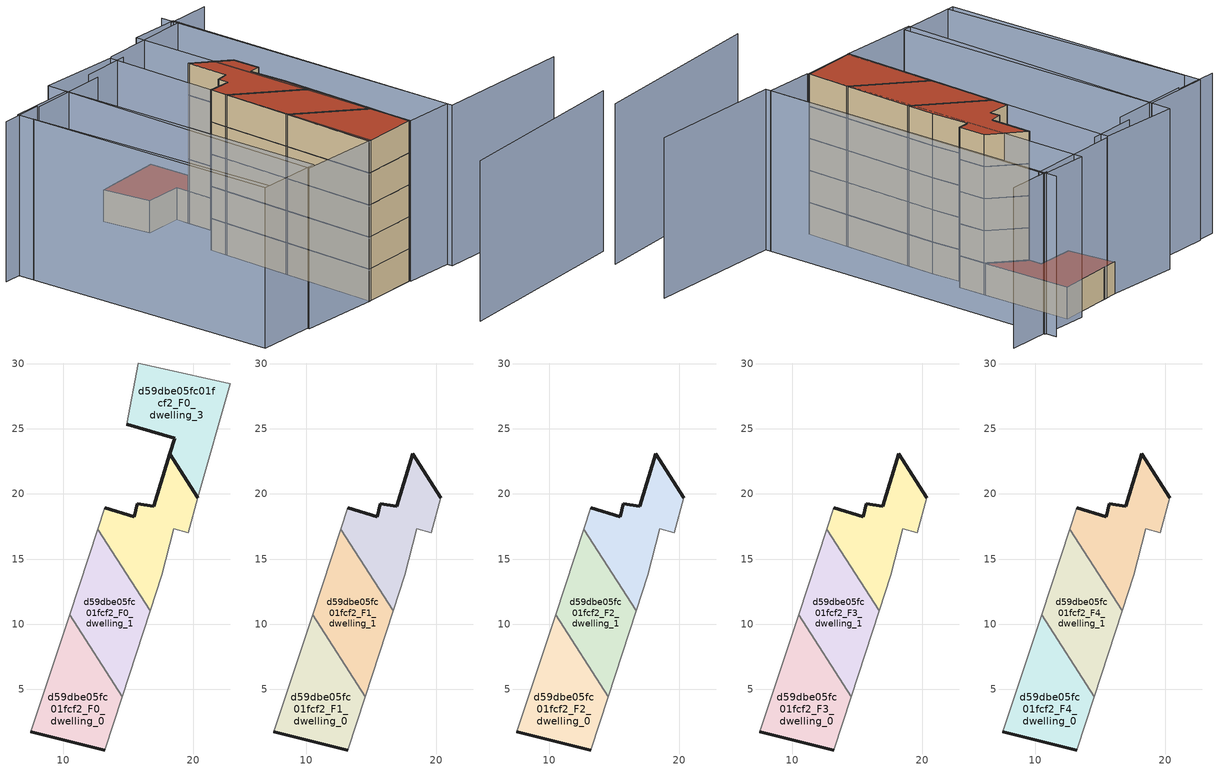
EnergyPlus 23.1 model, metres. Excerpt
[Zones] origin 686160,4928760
d59dbe05fc01fcf2_F0_dwelling_0
 floor ground (EU_floor_Construction): 13.17,0.34 14.51,4.44 10.48,10.74 7.5,1.75 z0
 wall outside (EU_wall_Construction): 13.17,0.34 7.5,1.75 z0:3
 wall adiabatic (EU_wall_Construction): 14.51,4.44 13.17,0.34 / 7.5,1.75 10.48,10.74 z0:3
 wall to d59dbe05fc01fcf2_F0_dwelling_1 (EU_wall_Construction): 10.48,10.74 14.51,4.44 z0:3
d59dbe05fc01fcf2_F0_dwelling_1
 floor ground (EU_floor_Construction): 14.51,4.44 16.67,11.02 12.66,17.3 10.48,10.74 z0
 wall adiabatic (EU_wall_Construction): 16.67,11.02 14.51,4.44 / 10.48,10.74 12.66,17.3 z0:3
 wall to d59dbe05fc01fcf2_F0_dwelling_2 (EU_wall_Construction): 12.66,17.3 16.67,11.02 z0:3
d59dbe05fc01fcf2_F0_dwelling_2
 floor ground (EU_floor_Construction): 16.67,11.02 17.57,13.75 18.5,17.34 19.59,17.03 20.35,19.7 18.19,23.07 16.97,19.05 15.7,19.23 15.44,18.24 13.2,18.92 12.66,17.3 z0
 wall outside (EU_wall_Construction): 13.2,18.92 15.44,18.24 15.7,19.23 16.97,19.05 18.19,23.07 20.35,19.7 z0:3
 wall adiabatic (EU_wall_Construction): 12.66,17.3 13.2,18.92 / 20.35,19.7 19.59,17.03 18.5,17.34 17.57,13.75 16.67,11.02 z0:3
d59dbe05fc01fcf2_F0_dwelling_3
 floor ground (EU_floor_Construction): 20.35,19.7 22.83,28.46 17.34,29.7 15.77,30.05 14.88,25.33 18.56,24.29 18.19,23.07 z0
 wall outside (EU_wall_Construction): 20.35,19.7 18.19,23.07 18.56,24.29 14.88,25.33 z0:3
 wall adiabatic (EU_wall_Construction): 14.88,25.33 15.77,30.05 17.34,29.7 22.83,28.46 20.35,19.7 z0:3
 roof outside (EU_roof_Construction): 22.83,28.46 20.35,19.7 18.19,23.07 18.56,24.29 14.88,25.33 15.77,30.05 17.34,29.7 z3
d59dbe05fc01fcf2_F1_dwelling_0
 floor to d59dbe05fc01fcf2_F0_dwelling_0 (EU_floor_Construction): 13.17,0.34 14.51,4.44 10.48,10.74 7.5,1.75 z3
 wall outside (EU_wall_Construction): 13.17,0.34 7.5,1.75 z3:6
 wall adiabatic (EU_wall_Construction): 14.51,4.44 13.17,0.34 / 7.5,1.75 10.48,10.74 z3:6
 wall to d59dbe05fc01fcf2_F1_dwelling_1 (EU_wall_Construction): 10.48,10.74 14.51,4.44 z3:6
d59dbe05fc01fcf2_F1_dwelling_1
 floor to d59dbe05fc01fcf2_F0_dwelling_1 (EU_floor_Construction): 14.51,4.44 16.67,11.02 12.66,17.3 10.48,10.74 z3
 wall adiabatic (EU_wall_Construction): 16.67,11.02 14.51,4.44 / 10.48,10.74 12.66,17.3 z3:6
 wall to d59dbe05fc01fcf2_F1_dwelling_2 (EU_wall_Construction): 12.66,17.3 16.67,11.02 z3:6
d59dbe05fc01fcf2_F1_dwelling_2
 floor to d59dbe05fc01fcf2_F0_dwelling_2 (EU_floor_Construction): 16.67,11.02 17.57,13.75 18.5,17.34 19.59,17.03 20.35,19.7 18.19,23.07 16.97,19.05 15.7,19.23 15.44,18.24 13.2,18.92 12.66,17.3 z3
 wall outside (EU_wall_Construction): 13.2,18.92 15.44,18.24 15.7,19.23 16.97,19.05 18.19,23.07 20.35,19.7 z3:6
 wall adiabatic (EU_wall_Construction): 12.66,17.3 13.2,18.92 / 20.35,19.7 19.59,17.03 18.5,17.34 17.57,13.75 16.67,11.02 z3:6
d59dbe05fc01fcf2_F2_dwelling_0
 floor to d59dbe05fc01fcf2_F1_dwelling_0 (EU_floor_Construction): 13.17,0.34 14.51,4.44 10.48,10.74 7.5,1.75 z6
 wall outside (EU_wall_Construction): 13.17,0.34 7.5,1.75 z6:9
 wall adiabatic (EU_wall_Construction): 14.51,4.44 13.17,0.34 / 7.5,1.75 10.48,10.74 z6:9
 wall to d59dbe05fc01fcf2_F2_dwelling_1 (EU_wall_Construction): 10.48,10.74 14.51,4.44 z6:9
d59dbe05fc01fcf2_F2_dwelling_1
 floor to d59dbe05fc01fcf2_F1_dwelling_1 (EU_floor_Construction): 14.51,4.44 16.67,11.02 12.66,17.3 10.48,10.74 z6
 wall adiabatic (EU_wall_Construction): 16.67,11.02 14.51,4.44 / 10.48,10.74 12.66,17.3 z6:9
 wall to d59dbe05fc01fcf2_F2_dwelling_2 (EU_wall_Construction): 12.66,17.3 16.67,11.02 z6:9
d59dbe05fc01fcf2_F2_dwelling_2
 floor to d59dbe05fc01fcf2_F1_dwelling_2 (EU_floor_Construction): 16.67,11.02 17.57,13.75 18.5,17.34 19.59,17.03 20.35,19.7 18.19,23.07 16.97,19.05 15.7,19.23 15.44,18.24 13.2,18.92 12.66,17.3 z6
 wall outside (EU_wall_Construction): 13.2,18.92 15.44,18.24 15.7,19.23 16.97,19.05 18.19,23.07 20.35,19.7 z6:9
 wall adiabatic (EU_wall_Construction): 12.66,17.3 13.2,18.92 / 20.35,19.7 19.59,17.03 18.5,17.34 17.57,13.75 16.67,11.02 z6:9
d59dbe05fc01fcf2_F3_dwelling_0
 floor to d59dbe05fc01fcf2_F2_dwelling_0 (EU_floor_Construction): 13.17,0.34 14.51,4.44 10.48,10.74 7.5,1.75 z9
 wall outside (EU_wall_Construction): 13.17,0.34 7.5,1.75 z9:12
 wall adiabatic (EU_wall_Construction): 14.51,4.44 13.17,0.34 / 7.5,1.75 10.48,10.74 z9:12
 wall to d59dbe05fc01fcf2_F3_dwelling_1 (EU_wall_Construction): 10.48,10.74 14.51,4.44 z9:12
d59dbe05fc01fcf2_F3_dwelling_1
 floor to d59dbe05fc01fcf2_F2_dwelling_1 (EU_floor_Construction): 14.51,4.44 16.67,11.02 12.66,17.3 10.48,10.74 z9
 wall adiabatic (EU_wall_Construction): 16.67,11.02 14.51,4.44 / 10.48,10.74 12.66,17.3 z9:12
 wall to d59dbe05fc01fcf2_F3_dwelling_2 (EU_wall_Construction): 12.66,17.3 16.67,11.02 z9:12
d59dbe05fc01fcf2_F3_dwelling_2
 floor to d59dbe05fc01fcf2_F2_dwelling_2 (EU_floor_Construction): 16.67,11.02 17.57,13.75 18.5,17.34 19.59,17.03 20.35,19.7 18.19,23.07 16.97,19.05 15.7,19.23 15.44,18.24 13.2,18.92 12.66,17.3 z9
 wall outside (EU_wall_Construction): 13.2,18.92 15.44,18.24 15.7,19.23 16.97,19.05 18.19,23.07 20.35,19.7 z9:12
 wall adiabatic (EU_wall_Construction): 12.66,17.3 13.2,18.92 / 20.35,19.7 19.59,17.03 18.5,17.34 17.57,13.75 16.67,11.02 z9:12
d59dbe05fc01fcf2_F4_dwelling_0
 floor to d59dbe05fc01fcf2_F3_dwelling_0 (EU_floor_Construction): 13.17,0.34 14.51,4.44 10.48,10.74 7.5,1.75 z12
 wall outside (EU_wall_Construction): 13.17,0.34 7.5,1.75 z12:15
 wall adiabatic (EU_wall_Construction): 14.51,4.44 13.17,0.34 / 7.5,1.75 10.48,10.74 z12:15
 wall to d59dbe05fc01fcf2_F4_dwelling_1 (EU_wall_Construction): 10.48,10.74 14.51,4.44 z12:15
 roof outside (EU_roof_Construction): 10.48,10.74 14.51,4.44 13.17,0.34 7.5,1.75 z15
d59dbe05fc01fcf2_F4_dwelling_1
 floor to d59dbe05fc01fcf2_F3_dwelling_1 (EU_floor_Construction): 14.51,4.44 16.67,11.02 12.66,17.3 10.48,10.74 z12
 wall adiabatic (EU_wall_Construction): 16.67,11.02 14.51,4.44 / 10.48,10.74 12.66,17.3 z12:15
 wall to d59dbe05fc01fcf2_F4_dwelling_2 (EU_wall_Construction): 12.66,17.3 16.67,11.02 z12:15
 roof outside (EU_roof_Construction): 12.66,17.3 16.67,11.02 14.51,4.44 10.48,10.74 z15
d59dbe05fc01fcf2_F4_dwelling_2
 floor to d59dbe05fc01fcf2_F3_dwelling_2 (EU_floor_Construction): 16.67,11.02 17.57,13.75 18.5,17.34 19.59,17.03 20.35,19.7 18.19,23.07 16.97,19.05 15.7,19.23 15.44,18.24 13.2,18.92 12.66,17.3 z12
 wall outside (EU_wall_Construction): 13.2,18.92 15.44,18.24 15.7,19.23 16.97,19.05 18.19,23.07 20.35,19.7 z12:15
 wall adiabatic (EU_wall_Construction): 12.66,17.3 13.2,18.92 / 20.35,19.7 19.59,17.03 18.5,17.34 17.57,13.75 16.67,11.02 z12:15
 roof outside (EU_roof_Construction): 18.19,23.07 20.35,19.7 19.59,17.03 18.5,17.34 17.57,13.75 16.67,11.02 12.66,17.3 13.2,18.92 15.44,18.24 15.7,19.23 16.97,19.05 z15
shading: 6.97,-8.85 25.84,-12.61 / 31.47,-5.72 17.84,-1.76 / 17.84,-1.76 26.81,29.07 / 1.12,30.56 -5.24,5.86 / 30.74,26.7 26.2,27.94 / 26.55,27.32 17.02,29.78 / 17.33,28.79 12.46,30.03 / 12.21,29.07 3.95,31.19 / 4,31.4 -0.24,32.59 / 26.72,27.96 17.99,-1.26 / 17.99,-1.26 13.13,0.19 / 13.13,0.19 21.86,29.42 / 21.86,29.42 26.72,27.96 / -0.24,4.23 8.77,32.3 / 8.77,32.3 16.68,29.76 / 16.68,29.76 7.67,1.7 / 7.67,1.7 -0.24,4.23 / -5.91,6.03 1.61,32.26 / 1.61,32.26 8.15,30.38 / 8.15,30.38 0.63,4.16 / 0.63,4.16 -5.91,6.03 z0:15
[Building]
EU S2 Campaign: North Axis=0; Terrain=City; Solar Distribution=FullExterior
[Site:Location]
Bologna: Latitude=44.5; Longitude=11.25; Time Zone=1; Elevation=37
[SizingPeriod:WeatherFileDays]
AnnualSizingPeriod: Begin Month=1; Begin Day of Month=1; End Month=12; End Day of Month=31; Day of Week for Start Day=Monday; Use Weather File Daylight Saving Period=No; Use Weather File Rain and Snow Indicators=No
[MATERIAL]
EU_InternalMass_Material: Roughness=MediumRough; Thickness=0.1; Conductivity=1; Density=1800; Specific Heat=900; Thermal Absorptance=0.9; Solar Absorptance=0.7; Visible Absorptance=0.7
[MATERIAL:NOMASS] Roughness=MediumRough; Thermal Absorptance=0.9; Solar Absorptance=0.7; Visible Absorptance=0.7
Name | Thermal Resistance
EU_wall_NoMass | 0.905828
EU_roof_NoMass | 0.37593
EU_floor_NoMass | 0.67114
[CONSTRUCTION]
EU_wall_Construction: EU_wall_NoMass
EU_roof_Construction: EU_roof_NoMass
EU_floor_Construction: EU_floor_NoMass
EU_InternalMass_Construction: EU_InternalMass_Material
[ZONE] Type=1; Multiplier=1; Ceiling Height=autocalculate; Floor Area=autocalculate; Part of Total Floor Area=Yes
Name | Volume
d59dbe05fc01fcf2_F0_dwelling_0; d59dbe05fc01fcf2_F1_dwelling_0; d59dbe05fc01fcf2_F2_dwelling_0; d59dbe05fc01fcf2_F3_dwelling_0; d59dbe05fc01fcf2_F4_dwelling_0 | 120.203
d59dbe05fc01fcf2_F0_dwelling_1; d59dbe05fc01fcf2_F1_dwelling_1; d59dbe05fc01fcf2_F2_dwelling_1; d59dbe05fc01fcf2_F3_dwelling_1; d59dbe05fc01fcf2_F4_dwelling_1 | 120.196
d59dbe05fc01fcf2_F0_dwelling_2 | 112.137
d59dbe05fc01fcf2_F1_dwelling_2; d59dbe05fc01fcf2_F2_dwelling_2; d59dbe05fc01fcf2_F3_dwelling_2; d59dbe05fc01fcf2_F4_dwelling_2 | 112.138
d59dbe05fc01fcf2_F0_dwelling_3 | 128.26
[INTERNALMASS] Construction=EU_InternalMass_Construction
Name | Zone or ZoneList | Surface Area
d59dbe05fc01fcf2_F0_dwelling_0_EU_InternalMass | d59dbe05fc01fcf2_F0_dwelling_0 | 40.0674
d59dbe05fc01fcf2_F0_dwelling_1_EU_InternalMass | d59dbe05fc01fcf2_F0_dwelling_1 | 40.0652
d59dbe05fc01fcf2_F0_dwelling_2_EU_InternalMass | d59dbe05fc01fcf2_F0_dwelling_2 | 37.3791
d59dbe05fc01fcf2_F0_dwelling_3_EU_InternalMass | d59dbe05fc01fcf2_F0_dwelling_3 | 42.7527
d59dbe05fc01fcf2_F1_dwelling_0_EU_InternalMass | d59dbe05fc01fcf2_F1_dwelling_0 | 80.125
d59dbe05fc01fcf2_F1_dwelling_1_EU_InternalMass | d59dbe05fc01fcf2_F1_dwelling_1 | 19.928
d59dbe05fc01fcf2_F1_dwelling_2_EU_InternalMass | d59dbe05fc01fcf2_F1_dwelling_2 | 60.206
d59dbe05fc01fcf2_F2_dwelling_0_EU_InternalMass | d59dbe05fc01fcf2_F2_dwelling_0 | 80.125
d59dbe05fc01fcf2_F2_dwelling_1_EU_InternalMass | d59dbe05fc01fcf2_F2_dwelling_1 | 19.928
d59dbe05fc01fcf2_F2_dwelling_2_EU_InternalMass | d59dbe05fc01fcf2_F2_dwelling_2 | 60.206
d59dbe05fc01fcf2_F3_dwelling_0_EU_InternalMass | d59dbe05fc01fcf2_F3_dwelling_0 | 80.125
d59dbe05fc01fcf2_F3_dwelling_1_EU_InternalMass | d59dbe05fc01fcf2_F3_dwelling_1 | 19.928
d59dbe05fc01fcf2_F3_dwelling_2_EU_InternalMass | d59dbe05fc01fcf2_F3_dwelling_2 | 60.206
d59dbe05fc01fcf2_F4_dwelling_0_EU_InternalMass | d59dbe05fc01fcf2_F4_dwelling_0 | 80.125
d59dbe05fc01fcf2_F4_dwelling_1_EU_InternalMass | d59dbe05fc01fcf2_F4_dwelling_1 | 19.928
d59dbe05fc01fcf2_F4_dwelling_2_EU_InternalMass | d59dbe05fc01fcf2_F4_dwelling_2 | 60.206
[OTHEREQUIPMENT] Fuel Type=Electricity; Design Level Calculation Method=Watts/Area; Power per Zone Floor Area=1; Fraction Latent=0; Fraction Radiant=0; Fraction Lost=0; Carbon Dioxide Generation Rate=0; EndUse Subcategory=EU_Step8_InternalGains
Name | Zone or ZoneList or Space or SpaceList | Schedule
EU_Step8_InternalGain_d59dbe05fc01fcf2_F0_dwelling_0_f000 | d59dbe05fc01fcf2_F0_dwelling_0 | EU_Step8_GainSchedule_d59dbe05fc01fcf2_F0_dwelling_0_f000
EU_Step8_InternalGain_d59dbe05fc01fcf2_F0_dwelling_1_f000 | d59dbe05fc01fcf2_F0_dwelling_1 | EU_Step8_GainSchedule_d59dbe05fc01fcf2_F0_dwelling_1_f000
EU_Step8_InternalGain_d59dbe05fc01fcf2_F0_dwelling_2_f000 | d59dbe05fc01fcf2_F0_dwelling_2 | EU_Step8_GainSchedule_d59dbe05fc01fcf2_F0_dwelling_2_f000
EU_Step8_InternalGain_d59dbe05fc01fcf2_F0_dwelling_3_f000 | d59dbe05fc01fcf2_F0_dwelling_3 | EU_Step8_GainSchedule_d59dbe05fc01fcf2_F0_dwelling_3_f000
EU_Step8_InternalGain_d59dbe05fc01fcf2_F1_dwelling_0_f000 | d59dbe05fc01fcf2_F1_dwelling_0 | EU_Step8_GainSchedule_d59dbe05fc01fcf2_F1_dwelling_0_f000
EU_Step8_InternalGain_d59dbe05fc01fcf2_F1_dwelling_1_f000 | d59dbe05fc01fcf2_F1_dwelling_1 | EU_Step8_GainSchedule_d59dbe05fc01fcf2_F1_dwelling_1_f000
EU_Step8_InternalGain_d59dbe05fc01fcf2_F1_dwelling_2_f000 | d59dbe05fc01fcf2_F1_dwelling_2 | EU_Step8_GainSchedule_d59dbe05fc01fcf2_F1_dwelling_2_f000
EU_Step8_InternalGain_d59dbe05fc01fcf2_F2_dwelling_0_f000 | d59dbe05fc01fcf2_F2_dwelling_0 | EU_Step8_GainSchedule_d59dbe05fc01fcf2_F2_dwelling_0_f000
EU_Step8_InternalGain_d59dbe05fc01fcf2_F2_dwelling_1_f000 | d59dbe05fc01fcf2_F2_dwelling_1 | EU_Step8_GainSchedule_d59dbe05fc01fcf2_F2_dwelling_1_f000
EU_Step8_InternalGain_d59dbe05fc01fcf2_F2_dwelling_2_f000 | d59dbe05fc01fcf2_F2_dwelling_2 | EU_Step8_GainSchedule_d59dbe05fc01fcf2_F2_dwelling_2_f000
EU_Step8_InternalGain_d59dbe05fc01fcf2_F3_dwelling_0_f000 | d59dbe05fc01fcf2_F3_dwelling_0 | EU_Step8_GainSchedule_d59dbe05fc01fcf2_F3_dwelling_0_f000
EU_Step8_InternalGain_d59dbe05fc01fcf2_F3_dwelling_1_f000 | d59dbe05fc01fcf2_F3_dwelling_1 | EU_Step8_GainSchedule_d59dbe05fc01fcf2_F3_dwelling_1_f000
EU_Step8_InternalGain_d59dbe05fc01fcf2_F3_dwelling_2_f000 | d59dbe05fc01fcf2_F3_dwelling_2 | EU_Step8_GainSchedule_d59dbe05fc01fcf2_F3_dwelling_2_f000
EU_Step8_InternalGain_d59dbe05fc01fcf2_F4_dwelling_0_f000 | d59dbe05fc01fcf2_F4_dwelling_0 | EU_Step8_GainSchedule_d59dbe05fc01fcf2_F4_dwelling_0_f000
EU_Step8_InternalGain_d59dbe05fc01fcf2_F4_dwelling_1_f000 | d59dbe05fc01fcf2_F4_dwelling_1 | EU_Step8_GainSchedule_d59dbe05fc01fcf2_F4_dwelling_1_f000
EU_Step8_InternalGain_d59dbe05fc01fcf2_F4_dwelling_2_f000 | d59dbe05fc01fcf2_F4_dwelling_2 | EU_Step8_GainSchedule_d59dbe05fc01fcf2_F4_dwelling_2_f000
[ZONEVENTILATION:DESIGNFLOWRATE] Schedule=EU_AlwaysOn; Design Flow Rate Calculation Method=AirChanges/Hour; Air Changes per Hour=0.73129; Ventilation Type=Natural; Fan Pressure Rise=0; Fan Total Efficiency=1; Constant Term Coefficient=1; Temperature Term Coefficient=0; Velocity Term Coefficient=0; Velocity Squared Term Coefficient=0; Minimum Indoor Temperature=-100; Maximum Indoor Temperature=100; Delta Temperature=-100; Minimum Outdoor Temperature=-100; Maximum Outdoor Temperature=100; Maximum Wind Speed=40
Name | Zone or ZoneList or Space or SpaceList
EU_ConstantAir_d59dbe05fc01fcf2_F0_dwelling_0 | d59dbe05fc01fcf2_F0_dwelling_0
EU_ConstantAir_d59dbe05fc01fcf2_F0_dwelling_1 | d59dbe05fc01fcf2_F0_dwelling_1
EU_ConstantAir_d59dbe05fc01fcf2_F0_dwelling_2 | d59dbe05fc01fcf2_F0_dwelling_2
EU_ConstantAir_d59dbe05fc01fcf2_F0_dwelling_3 | d59dbe05fc01fcf2_F0_dwelling_3
EU_ConstantAir_d59dbe05fc01fcf2_F1_dwelling_0 | d59dbe05fc01fcf2_F1_dwelling_0
EU_ConstantAir_d59dbe05fc01fcf2_F1_dwelling_1 | d59dbe05fc01fcf2_F1_dwelling_1
EU_ConstantAir_d59dbe05fc01fcf2_F1_dwelling_2 | d59dbe05fc01fcf2_F1_dwelling_2
EU_ConstantAir_d59dbe05fc01fcf2_F2_dwelling_0 | d59dbe05fc01fcf2_F2_dwelling_0
EU_ConstantAir_d59dbe05fc01fcf2_F2_dwelling_1 | d59dbe05fc01fcf2_F2_dwelling_1
EU_ConstantAir_d59dbe05fc01fcf2_F2_dwelling_2 | d59dbe05fc01fcf2_F2_dwelling_2
EU_ConstantAir_d59dbe05fc01fcf2_F3_dwelling_0 | d59dbe05fc01fcf2_F3_dwelling_0
EU_ConstantAir_d59dbe05fc01fcf2_F3_dwelling_1 | d59dbe05fc01fcf2_F3_dwelling_1
EU_ConstantAir_d59dbe05fc01fcf2_F3_dwelling_2 | d59dbe05fc01fcf2_F3_dwelling_2
EU_ConstantAir_d59dbe05fc01fcf2_F4_dwelling_0 | d59dbe05fc01fcf2_F4_dwelling_0
EU_ConstantAir_d59dbe05fc01fcf2_F4_dwelling_1 | d59dbe05fc01fcf2_F4_dwelling_1
EU_ConstantAir_d59dbe05fc01fcf2_F4_dwelling_2 | d59dbe05fc01fcf2_F4_dwelling_2
[HVACTEMPLATE:THERMOSTAT] Constant Heating Setpoint=20; Constant Cooling Setpoint=50
EU_HeatOnly_d59dbe05fc01fcf2_F0_dwelling_0; EU_HeatOnly_d59dbe05fc01fcf2_F0_dwelling_1; EU_HeatOnly_d59dbe05fc01fcf2_F0_dwelling_2; EU_HeatOnly_d59dbe05fc01fcf2_F0_dwelling_3; EU_HeatOnly_d59dbe05fc01fcf2_F1_dwelling_0; EU_HeatOnly_d59dbe05fc01fcf2_F1_dwelling_1; EU_HeatOnly_d59dbe05fc01fcf2_F1_dwelling_2; EU_HeatOnly_d59dbe05fc01fcf2_F2_dwelling_0; EU_HeatOnly_d59dbe05fc01fcf2_F2_dwelling_1; EU_HeatOnly_d59dbe05fc01fcf2_F2_dwelling_2; EU_HeatOnly_d59dbe05fc01fcf2_F3_dwelling_0; EU_HeatOnly_d59dbe05fc01fcf2_F3_dwelling_1; EU_HeatOnly_d59dbe05fc01fcf2_F3_dwelling_2; EU_HeatOnly_d59dbe05fc01fcf2_F4_dwelling_0; EU_HeatOnly_d59dbe05fc01fcf2_F4_dwelling_1; EU_HeatOnly_d59dbe05fc01fcf2_F4_dwelling_2
[HVACTEMPLATE:ZONE:IDEALLOADSAIRSYSTEM] System Availability Schedule=EU_AlwaysOn; Maximum Heating Supply Air Temperature=50; Minimum Cooling Supply Air Temperature=13; Maximum Heating Supply Air Humidity Ratio=0.0156; Minimum Cooling Supply Air Humidity Ratio=0.0077; Heating Limit=NoLimit; Cooling Limit=NoLimit; Heating Availability Schedule=EU_AlwaysOn; Cooling Availability Schedule=EU_CoolingOff; Dehumidification Control Type=ConstantSensibleHeatRatio; Cooling Sensible Heat Ratio=0.7; Dehumidification Setpoint=60; Humidification Control Type=None; Humidification Setpoint=30; Outdoor Air Method=None; Outdoor Air Flow Rate per Person=0.00944; Outdoor Air Flow Rate per Zone Floor Area=0; Outdoor Air Flow Rate per Zone=0; Demand Controlled Ventilation Type=None; Outdoor Air Economizer Type=NoEconomizer; Heat Recovery Type=None; Sensible Heat Recovery Effectiveness=0.7; Latent Heat Recovery Effectiveness=0.65
Name | Template Thermostat
d59dbe05fc01fcf2_F0_dwelling_0 | EU_HeatOnly_d59dbe05fc01fcf2_F0_dwelling_0
d59dbe05fc01fcf2_F0_dwelling_1 | EU_HeatOnly_d59dbe05fc01fcf2_F0_dwelling_1
d59dbe05fc01fcf2_F0_dwelling_2 | EU_HeatOnly_d59dbe05fc01fcf2_F0_dwelling_2
d59dbe05fc01fcf2_F0_dwelling_3 | EU_HeatOnly_d59dbe05fc01fcf2_F0_dwelling_3
d59dbe05fc01fcf2_F1_dwelling_0 | EU_HeatOnly_d59dbe05fc01fcf2_F1_dwelling_0
d59dbe05fc01fcf2_F1_dwelling_1 | EU_HeatOnly_d59dbe05fc01fcf2_F1_dwelling_1
d59dbe05fc01fcf2_F1_dwelling_2 | EU_HeatOnly_d59dbe05fc01fcf2_F1_dwelling_2
d59dbe05fc01fcf2_F2_dwelling_0 | EU_HeatOnly_d59dbe05fc01fcf2_F2_dwelling_0
d59dbe05fc01fcf2_F2_dwelling_1 | EU_HeatOnly_d59dbe05fc01fcf2_F2_dwelling_1
d59dbe05fc01fcf2_F2_dwelling_2 | EU_HeatOnly_d59dbe05fc01fcf2_F2_dwelling_2
d59dbe05fc01fcf2_F3_dwelling_0 | EU_HeatOnly_d59dbe05fc01fcf2_F3_dwelling_0
d59dbe05fc01fcf2_F3_dwelling_1 | EU_HeatOnly_d59dbe05fc01fcf2_F3_dwelling_1
d59dbe05fc01fcf2_F3_dwelling_2 | EU_HeatOnly_d59dbe05fc01fcf2_F3_dwelling_2
d59dbe05fc01fcf2_F4_dwelling_0 | EU_HeatOnly_d59dbe05fc01fcf2_F4_dwelling_0
d59dbe05fc01fcf2_F4_dwelling_1 | EU_HeatOnly_d59dbe05fc01fcf2_F4_dwelling_1
d59dbe05fc01fcf2_F4_dwelling_2 | EU_HeatOnly_d59dbe05fc01fcf2_F4_dwelling_2
[SIZING:ZONE] Zone Cooling Design Supply Air Temperature Input Method=SupplyAirTemperature; Zone Cooling Design Supply Air Temperature=13; Zone Heating Design Supply Air Temperature Input Method=SupplyAirTemperature; Zone Heating Design Supply Air Temperature=50; Zone Cooling Design Supply Air Humidity Ratio=0.008; Zone Heating Design Supply Air Humidity Ratio=0.008; Cooling Design Air Flow Method=DesignDay; Cooling Design Air Flow Rate=0; Cooling Minimum Air Flow per Zone Floor Area=0.000762; Cooling Minimum Air Flow=0; Cooling Minimum Air Flow Fraction=0.2; Heating Design Air Flow Method=DesignDay; Heating Design Air Flow Rate=0; Heating Maximum Air Flow per Zone Floor Area=0.002032; Heating Maximum Air Flow=0.141576; Heating Maximum Air Flow Fraction=0.3; Account for Dedicated Outdoor Air System=No; Dedicated Outdoor Air System Control Strategy=NeutralSupplyAir; Dedicated Outdoor Air Low Setpoint Temperature for Design=autosize; Dedicated Outdoor Air High Setpoint Temperature for Design=autosize; Zone Load Sizing Method=Sensible Load Only No Latent Load; Zone Latent Cooling Design Supply Air Humidity Ratio Input Method=HumidityRatioDifference; Zone Cooling Design Supply Air Humidity Ratio Difference=0.005; Zone Latent Heating Design Supply Air Humidity Ratio Input Method=HumidityRatioDifference; Zone Humidification Design Supply Air Humidity Ratio Difference=0.005
d59dbe05fc01fcf2_F0_dwelling_0; d59dbe05fc01fcf2_F0_dwelling_1; d59dbe05fc01fcf2_F0_dwelling_2; d59dbe05fc01fcf2_F0_dwelling_3; d59dbe05fc01fcf2_F1_dwelling_0; d59dbe05fc01fcf2_F1_dwelling_1; d59dbe05fc01fcf2_F1_dwelling_2; d59dbe05fc01fcf2_F2_dwelling_0; d59dbe05fc01fcf2_F2_dwelling_1; d59dbe05fc01fcf2_F2_dwelling_2; d59dbe05fc01fcf2_F3_dwelling_0; d59dbe05fc01fcf2_F3_dwelling_1; d59dbe05fc01fcf2_F3_dwelling_2; d59dbe05fc01fcf2_F4_dwelling_0; d59dbe05fc01fcf2_F4_dwelling_1; d59dbe05fc01fcf2_F4_dwelling_2
[SCHEDULE:CONSTANT]
Name | Hourly Value
EU_AlwaysOn | 1
EU_CoolingOff | 0
[SCHEDULE:FILE] Column Number=1; Rows to Skip at Top=0; Number of Hours of Data=8760; Column Separator=Comma; Interpolate to Timestep=No; Minutes per Item=60; Adjust Schedule for Daylight Savings=Yes
Name | File
EU_Step8_GainSchedule_d59dbe05fc01fcf2_F0_dwelling_0_f000 | ../../schedules/d59dbe05fc01fcf2/d59dbe05fc01fcf2_F0_dwelling_0_f000_gain.csv
EU_Step8_GainSchedule_d59dbe05fc01fcf2_F0_dwelling_1_f000 | ../../schedules/d59dbe05fc01fcf2/d59dbe05fc01fcf2_F0_dwelling_1_f000_gain.csv
EU_Step8_GainSchedule_d59dbe05fc01fcf2_F0_dwelling_2_f000 | ../../schedules/d59dbe05fc01fcf2/d59dbe05fc01fcf2_F0_dwelling_2_f000_gain.csv
EU_Step8_GainSchedule_d59dbe05fc01fcf2_F0_dwelling_3_f000 | ../../schedules/d59dbe05fc01fcf2/d59dbe05fc01fcf2_F0_dwelling_3_f000_gain.csv
EU_Step8_GainSchedule_d59dbe05fc01fcf2_F1_dwelling_0_f000 | ../../schedules/d59dbe05fc01fcf2/d59dbe05fc01fcf2_F1_dwelling_0_f000_gain.csv
EU_Step8_GainSchedule_d59dbe05fc01fcf2_F1_dwelling_1_f000 | ../../schedules/d59dbe05fc01fcf2/d59dbe05fc01fcf2_F1_dwelling_1_f000_gain.csv
EU_Step8_GainSchedule_d59dbe05fc01fcf2_F1_dwelling_2_f000 | ../../schedules/d59dbe05fc01fcf2/d59dbe05fc01fcf2_F1_dwelling_2_f000_gain.csv
EU_Step8_GainSchedule_d59dbe05fc01fcf2_F2_dwelling_0_f000 | ../../schedules/d59dbe05fc01fcf2/d59dbe05fc01fcf2_F2_dwelling_0_f000_gain.csv
EU_Step8_GainSchedule_d59dbe05fc01fcf2_F2_dwelling_1_f000 | ../../schedules/d59dbe05fc01fcf2/d59dbe05fc01fcf2_F2_dwelling_1_f000_gain.csv
EU_Step8_GainSchedule_d59dbe05fc01fcf2_F2_dwelling_2_f000 | ../../schedules/d59dbe05fc01fcf2/d59dbe05fc01fcf2_F2_dwelling_2_f000_gain.csv
EU_Step8_GainSchedule_d59dbe05fc01fcf2_F3_dwelling_0_f000 | ../../schedules/d59dbe05fc01fcf2/d59dbe05fc01fcf2_F3_dwelling_0_f000_gain.csv
EU_Step8_GainSchedule_d59dbe05fc01fcf2_F3_dwelling_1_f000 | ../../schedules/d59dbe05fc01fcf2/d59dbe05fc01fcf2_F3_dwelling_1_f000_gain.csv
EU_Step8_GainSchedule_d59dbe05fc01fcf2_F3_dwelling_2_f000 | ../../schedules/d59dbe05fc01fcf2/d59dbe05fc01fcf2_F3_dwelling_2_f000_gain.csv
EU_Step8_GainSchedule_d59dbe05fc01fcf2_F4_dwelling_0_f000 | ../../schedules/d59dbe05fc01fcf2/d59dbe05fc01fcf2_F4_dwelling_0_f000_gain.csv
EU_Step8_GainSchedule_d59dbe05fc01fcf2_F4_dwelling_1_f000 | ../../schedules/d59dbe05fc01fcf2/d59dbe05fc01fcf2_F4_dwelling_1_f000_gain.csv
EU_Step8_GainSchedule_d59dbe05fc01fcf2_F4_dwelling_2_f000 | ../../schedules/d59dbe05fc01fcf2/d59dbe05fc01fcf2_F4_dwelling_2_f000_gain.csv
